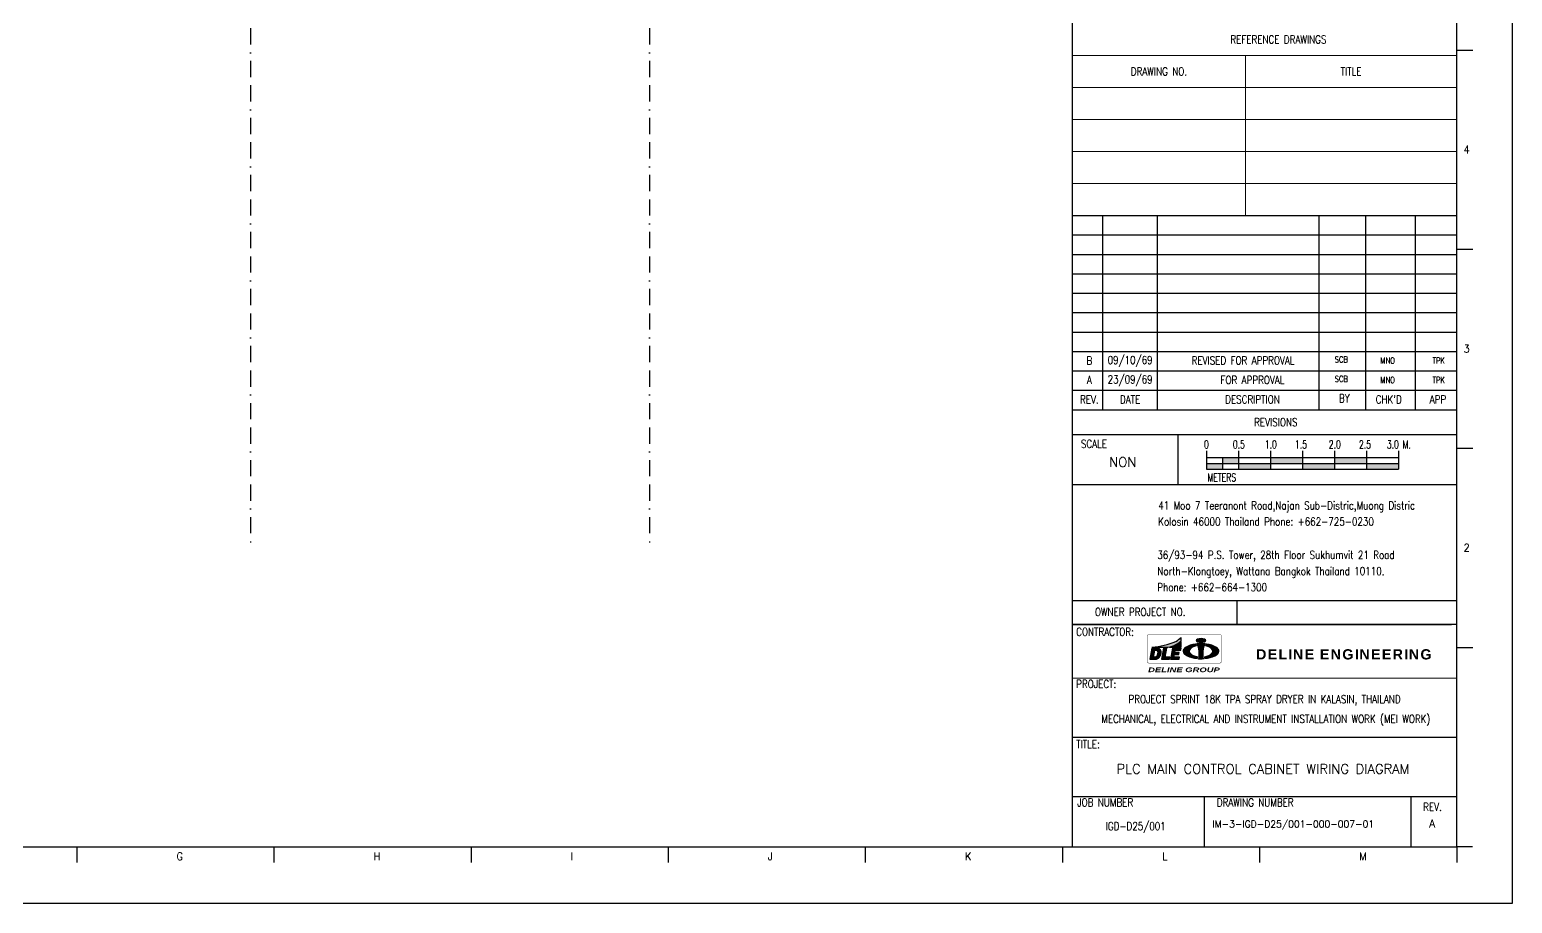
# Model space of a CAD drawing. Header units: millimetres. Extents: x 0 to 4205, y 0 to 2974.
# Drawn here: x 1890 to 4205, y 0 to 1364 of the extents above; entities that cross this region are included whole.
import ezdxf
from ezdxf.enums import TextEntityAlignment as Align

# ---------------------------------------------------------------- set-up
doc = ezdxf.new("R2010")
doc.units = ezdxf.units.MM
doc.linetypes.add('BORDERX2', pattern=[88.89999999999999, 25.4, -12.7, 25.4, -12.7, 0, -12.7])
doc.linetypes.add('PHANTOM', pattern=[63.50000000000001, 31.75, -6.35, 6.35, -6.35, 6.35, -6.35])
for name, color, linetype in [('ECT', 7, 'PHANTOM'), ('Scale-Graphic', 8, 'Continuous'), ('x01001-FrameArea', 2, 'BORDERX2')]:
    doc.layers.add(name, color=color, linetype=linetype)
doc.styles.add('BIG', font='FRADM.TTF', dxfattribs={"width": 0.85})
doc.styles.add('ROMANS', font='romans.shx', dxfattribs={"width": 0.85, "height": 25})
doc.styles.add('simplex', font='simplex.shx')
doc.styles.add('SLDTEXTSTYLE0', font='TXT', dxfattribs={"width": 0.7})

# ---------------------------------------------------------------- blocks, each defined once
blk = doc.blocks.new('dle')
h = blk.add_hatch(color=5)
h.paths.add_polyline_path([(-12.3752817935092, 1.204066269494888), (-12.46457335666491, 1.249432144358252), (-12.5574653861986, 1.291197552974609), (-12.65467797516612, 1.328642402062087), (-12.70436440958292, 1.345204546865261), (-12.79581625258652, 1.37328818368951), (-12.89158865504578, 1.399931634007771), (-12.99024143060888, 1.424414804564549), (-13.09393485884357, 1.44673769537485), (-13.2005086601348, 1.466900306423668), (-13.3114030208817, 1.485622730969226), (-13.42661794119704, 1.50218487575512), (-13.54543332775211, 1.516586740801813), (-13.66784918056146, 1.529548419341609), (-13.79386549965056, 1.540349818125833), (-13.92420237820625, 1.548990937139024), (-14.05813972306714, 1.555471776408467), (-14.1963976274601, 1.560512429176924), (-14.33825599802367, 1.563392802177987), (-14.48371483492883, 1.564112895421204), (-16.25082367500727, 1.564112895421204), (-17.26327478715029, -4.183671440939179), (-15.29958048932167, -4.183671440939179), (-15.15556183892113, -4.182231254449562), (-15.01586374805993, -4.17935088144668), (-14.87976612347848, -4.175030321933718), (-14.74798905838907, -4.167829389403323), (-14.61981245951029, -4.159188270384675), (-14.4959564201672, -4.148386871615457), (-14.37642094037801, -4.136145286325245), (-14.26120602006267, -4.12102332803579), (-14.14959156601617, -4.104461183249441), (-14.04229767154902, -4.086458851949828), (-13.93860424329614, -4.065576147640968), (-13.88891780886115, -4.05477474887175), (-13.77226270211395, -4.024530832298296), (-13.6570477817877, -3.989966356197328), (-13.54327304795879, -3.95036122735155), (-13.43093850070727, -3.90499535247227), (-13.32076423315812, -3.854588824834991), (-13.21203015215724, -3.799141644464271), (-13.1040161643723, -3.73865381129508), (-12.99816245633701, -3.673125325368346), (-12.89446902806594, -3.602556186698621), (-12.84334240721728, -3.565111337602048), (-12.76125177643553, -3.501743131432249), (-12.68132142549439, -3.434054365761767), (-12.60283126105787, -3.362765133825633), (-12.52578128309688, -3.28787543563385), (-12.45089158491828, -3.208665177920466), (-12.37744207323703, -3.125854453960528), (-12.30615284128362, -3.03944326374949), (-12.23630379586393, -2.948711513992293), (-12.16861503017935, -2.855099391263593), (-12.10236645100304, -2.757166709006924), (-12.03827815163459, -2.654913467243205), (-12.00227348898989, -2.595145727349973), (-11.95474733443189, -2.511614910121807), (-11.90938145951077, -2.42664390639311), (-11.86617586440116, -2.340232716187074), (-11.82513054901938, -2.25238133944822), (-11.78696560670141, -2.163089776210199), (-11.75024085083351, -2.071637933232068), (-11.715676374748, -1.9787459037384), (-11.68327217844853, -1.883693594507349), (-11.65302826188417, -1.787921191999885), (-11.62494462504401, -1.689988509750492), (-11.59902126794623, -1.590615640980559), (-11.57453809738217, -1.48908249247097), (-11.55293529984556, -1.386829250714527), (-11.53349278204769, -1.282415729196146), (-11.51621054397765, -1.17944239418739), (-11.50036849244134, -1.06782794013634), (-11.48668672065105, -0.9583737658440441), (-11.47588532187729, -0.8517999645728196), (-11.46796429608366, -0.7473864430526191), (-11.46364373657343, -0.6451332012998137), (-11.46148345683469, -0.5457603325371565), (-11.46220355013065, -0.4492678367996632), (-11.46580401636675, -0.3549356207872734), (-11.47228485561573, -0.2634837778023211), (-11.48236616118083, -0.1741922145802164), (-11.49460774644103, -0.0877810243528074), (-11.50972970471776, -0.0035301138736941), (-11.52773203602919, 0.0785605168334769), (-11.54861474033532, 0.1570506812781787), (-11.57237781763615, 0.234100659233718), (-11.59902126794623, 0.3082702641804644), (-11.62854509132012, 0.3795594961111419), (-11.66094928762323, 0.4486884482857931), (-11.69263339072495, 0.5091762814472531), (-11.74376001157361, 0.5984678446839098), (-11.7984870987093, 0.6827187551402858), (-11.85753474535522, 0.7626491061041634), (-11.92018285827362, 0.8389789908001148), (-11.98643143747177, 0.910268222745799), (-12.05628048290237, 0.9772368951616954), (-12.13045008782501, 1.040605101326491), (-12.20822015902013, 1.098932654720556), (-12.29031078975459, 1.15365974186534)], flags=0)
h.paths.add_polyline_path([(-15.44863979243019, -3.197863779143972), (-14.78327362771961, 0.5790253268796732), (-14.50459753921314, 0.5790253268796732), (-14.33249525202336, 0.5747047673576162), (-14.19999809369256, 0.5653435550943868), (-14.07686214762361, 0.5509416900476936), (-13.96380750704702, 0.5300589857538398), (-13.86011407878323, 0.5041356286806149), (-13.76578186280676, 0.4731716188639439), (-13.66517078491597, 0.4284555842450573), (-13.58647864307932, 0.3795594961111419), (-13.51734969091194, 0.3241123157167749), (-13.4547015780372, 0.2593039230478098), (-13.39781421111911, 0.1844142248578464), (-13.34668759022679, 0.0994432211327876), (-13.30132171536025, 0.0051110051458636), (-13.26047407268561, -0.1025782346937376), (-13.23795350920773, -0.1763524943221455), (-13.22139136437181, -0.2490819127719988), (-13.20770959262882, -0.3261318907202622), (-13.19834838036695, -0.4082225214347091), (-13.19258763434118, -0.4946337116643917), (-13.19042735455878, -0.5853654613742947), (-13.19186754110706, -0.6811378638831229), (-13.19618810062093, -0.7812308258885423), (-13.20482921964503, -0.8856443474141997), (-13.21707080485794, -0.9950985216942172), (-13.2329128563797, -1.108873255494018), (-13.25235537424305, -1.227688642044086), (-13.27395817176148, -1.343623655600368), (-13.29772124909141, -1.459558669149374), (-13.32292451294052, -1.571173123200424), (-13.34956796325423, -1.678467017720322), (-13.37765160007621, -1.781440352735899), (-13.40645533016504, -1.879373034978016), (-13.43741933996716, -1.972985157728999), (-13.46982353632484, -2.062276720959289), (-13.50366791912165, -2.146527631423396), (-13.53823239525809, -2.227178075623215), (-13.57495715106415, -2.302787867083225), (-13.61312209343669, -2.37335700575295), (-13.65200712902515, -2.440325678192949), (-13.69665291063939, -2.509454630365326), (-13.76794214260008, -2.609547592363469), (-13.84211174752636, -2.701719528610738), (-13.91916172548736, -2.784530252584773), (-13.9983719831871, -2.858699857516513), (-14.08118270714476, -2.924228343445066), (-14.1661537108339, -2.981115710344056), (-14.25400508758685, -3.030082051453064), (-14.31161254772087, -3.056005408535839), (-14.41170550971219, -3.093450257616041), (-14.51899940423755, -3.125854453960528), (-14.63349423131876, -3.151777811028751), (-14.756630177435, -3.171940422077569), (-14.88624696273837, -3.186342287131083), (-15.02450486708403, -3.19498340615155), (-15.16996370390916, -3.197863779143972)], flags=0)
h = blk.add_hatch(color=5)
edge = h.paths.add_edge_path(flags=0)
edge.add_arc((-9.430068731784559, 14.00970964352837), 11.99946329030294, 271.9821036755247, 314.2254867279619)
edge.add_line((-1.060635854661086, 5.410889226129711), (-1.060635854661086, 7.134923260146934))
edge.add_arc((-11.41370212692709, 17.50743417471494), 14.65520262259908, 301.67288878283824, 314.946245375846, ccw=False)
edge.add_arc((-19.61735345444322, 43.45271759127218), 41.57750898584276, 274.7403286000644, 292.48153559218787, ccw=False)
edge.add_line((-16.18138859843748, 2.017425882698717), (-9.015039269186673, 2.017425882698717))
for points in [[(-6.937137555367372, -3.105691842913529), (-9.34368920315319, -3.105691842913529), (-8.521342709493183, 1.564112895421204), (-10.16243523048252, 1.564112895421204), (-11.17488634258189, -4.183671440939179), (-7.127242173861305, -4.183671440939179)], [(-4.1323743393732, 0.5790253268796732), (-1.233278907369822, 0.5790253268796732), (-1.059736433704529, 1.564112895421204), (-5.599924386708153, 1.564112895421204), (-6.612375498807523, -4.183671440939179), (-2.072187545803899, -4.183671440939179), (-1.891444139590021, -3.156098370533982), (-4.790539571593399, -3.156098370533982), (-4.541387306464458, -1.741115130615981), (-2.28749542809237, -1.741115130615981), (-2.113952954390697, -0.7560275620749053), (-4.367844832726405, -0.7560275620749053)]]:
    blk.add_hatch(color=5).paths.add_polyline_path(points, flags=0)
h = blk.add_hatch(color=5)
edge = h.paths.add_edge_path(flags=0)
edge.add_line((-1.060635854661086, 2.017425882698717), (-1.060635854661086, 5.061490527237765))
edge.add_arc((-7.458767312782584, 10.24414996554151), 8.233835376551207, 272.38145352481615, 320.99159222325613, ccw=False)
edge.add_line((-7.116633022065798, 2.017425882698717), (-1.060635854661086, 2.017425882698717))
at = {"linetype": 'Continuous'}
h = blk.add_hatch(color=1, dxfattribs=at)
edge = h.paths.add_edge_path(flags=0)
edge.add_ellipse((9.282591852897895, 0), major_axis=(6.035348208313751, 8.255281513093938e-15), ratio=0.4937199814262935, start_angle=130.7953927659122, end_angle=238.55184523013918, ccw=False)
edge.add_arc((-4.979845820758783, -1.411525781733872), 12.60059747816523, 19.24286183501346, 24.79526594527965)
edge.add_ellipse((9.875097715848824, 0), major_axis=(9.875097715848513, 1.238292226964094e-13), ratio=0.4179907631880291, start_angle=131.4130565521133, end_angle=237.7181841637657)
edge.add_arc((-4.979845820758783, -1.411525781733872), 12.60059747816213, 348.1878742098765, 353.4330683967182)
h = blk.add_hatch(color=1)
edge = h.paths.add_edge_path()
edge.add_ellipse((9.282591852897895, 5.566803876517042), major_axis=(2.528534041965131, 0), ratio=0.4463592858230124, start_angle=0, end_angle=360)
h = blk.add_hatch(color=1, dxfattribs=at)
edge = h.paths.add_edge_path(flags=0)
edge.add_ellipse((8.690085989957879, 0), major_axis=(-9.875097715833704, 1.651056302618787e-14), ratio=0.4179907631895262, start_angle=235.079590274685, end_angle=261.8167994072711)
edge.add_ellipse((9.875097715848824, 0), major_axis=(9.875097715844337, 0), ratio=0.4179907631890752, start_angle=98.1832005927339, end_angle=125.3153176756925)
edge.add_arc((-4.979845820758783, -1.411525781733872), 13.19310334111446, 348.4157119153354, 24.015336561994616, ccw=False)
edge.add_ellipse((9.90230356135362, 0.0011841249888676), major_axis=(-11.21169220674284, 0.02244906240030023), ratio=0.3682598703982211, start_angle=64.38183233088054, end_angle=81.56363720176121)
edge.add_ellipse((8.690085989957879, 0), major_axis=(-9.875097715833704, 1.651056302618787e-14), ratio=0.4179907631895262, start_angle=98.18320059276093, end_angle=115.4664143408341)
edge.add_arc((23.54502952660914, -1.411525781919863), 13.19310334111491, 155.9846634389345, 191.5286169408379, ccw=False)
edge.add_ellipse((8.690085989957879, 0), major_axis=(-9.87509770433795, 0), ratio=0.4179907636778736, start_angle=234.6846823221587, end_angle=235.079590274685)
h = blk.add_hatch(color=1, dxfattribs=at)
edge = h.paths.add_edge_path(flags=0)
edge.add_ellipse((9.282591852897895, 0), major_axis=(-6.035348208325973, 2.47658445392818e-14), ratio=0.4937199814249996, start_angle=121.44815476983311, end_angle=229.2046072341033, ccw=False)
edge.add_arc((23.54502952660914, -1.411525781919863), 12.60059747818162, 186.5669316024468, 191.8121257886401)
edge.add_ellipse((8.690085989957879, 0), major_axis=(-9.875097715420008, 1.651056302618788e-14), ratio=0.4179907631926678, start_angle=122.2818158366436, end_angle=228.5869434472501)
edge.add_arc((23.54502952660914, -1.411525781919863), 12.60059747826385, 155.2047340547041, 160.7571381642528)
at = {"color": 5}
for p, q in [((-16.25082367500727, 1.564112895421204), (-17.26327478715029, -4.183671440939179)), ((-14.48371483492883, 1.564112895421204), (-16.25082367500727, 1.564112895421204)), ((-16.18138859843748, 2.017425882698717), (-9.015039269233966, 2.017425882698717)), ((-15.44863979243019, -3.197863779143972), (-14.78327362771961, 0.5790253268796732)), ((-14.78327362771961, 0.5790253268796732), (-14.50459753921314, 0.5790253268796732)), ((-14.50459753921314, 0.5790253268796732), (-14.33249525202336, 0.574704767358071)), ((-14.33825599802367, 1.563392802177987), (-14.48371483492883, 1.564112895421204)), ((-14.1963976274601, 1.560512429176924), (-14.33825599802367, 1.563392802177987)), ((-14.33249525202336, 0.574704767358071), (-14.19999809369256, 0.5653435550943868)), ((-14.19999809369256, 0.5653435550943868), (-14.07686214762361, 0.5509416900476936)), ((-14.05813972306714, 1.555471776408467), (-14.1963976274601, 1.560512429176924)), ((-14.07686214762361, 0.5509416900476936), (-13.96380750704702, 0.5300589857538398)), ((-13.92420237820625, 1.548990937139024), (-14.05813972306714, 1.555471776408467)), ((-13.96380750704702, 0.5300589857538398), (-13.86011407878323, 0.5041356286810696)), ((-13.79386549965056, 1.540349818125833), (-13.92420237820625, 1.548990937139024)), ((-13.86011407878323, 0.5041356286810696), (-13.76578186280676, 0.4731716188643986)), ((-13.66784918056146, 1.529548419342063), (-13.79386549965056, 1.540349818125833)), ((-13.76578186280676, 0.4731716188643986), (-13.66517078491597, 0.4284555842450573)), ((-13.54543332775211, 1.516586740801813), (-13.66784918056146, 1.529548419342063)), ((-13.66517078491597, 0.4284555842450573), (-13.58647864307932, 0.3795594961111419)), ((-13.58647864307932, 0.3795594961111419), (-13.51734969091194, 0.3241123157167749)), ((-13.42661794119704, 1.50218487575512), (-13.54543332775211, 1.516586740801813)), ((-13.51734969091194, 0.3241123157167749), (-13.4547015780372, 0.2593039230478098)), ((-13.4547015780372, 0.2593039230478098), (-13.39781421111911, 0.1844142248578464)), ((-13.3114030208817, 1.485622730969226), (-13.42661794119704, 1.50218487575512)), ((-13.39781421111911, 0.1844142248578464), (-13.34668759022679, 0.0994432211327876)), ((-13.34668759022679, 0.0994432211327876), (-13.30132171536025, 0.0051110051463183)), ((-13.2005086601348, 1.466900306424122), (-13.3114030208817, 1.485622730969226)), ((-13.30132171536025, 0.0051110051463183), (-13.26047407268561, -0.1025782346937376)), ((-13.09393485884357, 1.446737695375305), (-13.2005086601348, 1.466900306424122)), ((-12.99024143060888, 1.424414804564549), (-13.09393485884357, 1.446737695375305)), ((-12.89158865504578, 1.399931634007771), (-12.99024143060888, 1.424414804564549)), ((-12.79581625258652, 1.373288183689965), (-12.89158865504578, 1.399931634007771)), ((-12.70436440958292, 1.345204546865261), (-12.79581625258652, 1.373288183689965)), ((-12.65467797516612, 1.328642402062542), (-12.70436440958292, 1.345204546865261)), ((-12.5574653861986, 1.291197552974609), (-12.65467797516612, 1.328642402062542)), ((-12.46457335666491, 1.249432144358252), (-12.5574653861986, 1.291197552974609)), ((-12.3752817935092, 1.204066269494888), (-12.46457335666491, 1.249432144358252)), ((-12.29031078975459, 1.15365974186534), (-12.3752817935092, 1.204066269494888)), ((-12.20822015902013, 1.098932654721011), (-12.29031078975459, 1.15365974186534)), ((-12.13045008782501, 1.040605101326491), (-12.20822015902013, 1.098932654721011)), ((-12.05628048290237, 0.9772368951616954), (-12.13045008782501, 1.040605101326491)), ((-11.98643143747177, 0.910268222745799), (-12.05628048290237, 0.9772368951616954)), ((-11.92018285827362, 0.8389789908005696), (-11.98643143747177, 0.910268222745799)), ((-11.85753474535522, 0.7626491061041634), (-11.92018285827362, 0.8389789908005696)), ((-11.7984870987093, 0.6827187551402858), (-11.85753474535522, 0.7626491061041634)), ((-11.74376001157361, 0.5984678446839098), (-11.7984870987093, 0.6827187551402858)), ((-11.69263339072495, 0.5091762814477079), (-11.74376001157361, 0.5984678446839098)), ((-11.66094928762323, 0.4486884482857931), (-11.69263339072495, 0.5091762814477079)), ((-11.62854509132012, 0.3795594961111419), (-11.66094928762323, 0.4486884482857931)), ((-11.59902126794623, 0.3082702641804644), (-11.62854509132012, 0.3795594961111419)), ((-11.57237781763615, 0.234100659233718), (-11.59902126794623, 0.3082702641804644)), ((-11.54861474033532, 0.1570506812786334), (-11.57237781763615, 0.234100659233718)), ((-11.52773203602919, 0.0785605168334769), (-11.54861474033532, 0.1570506812786334)), ((-11.50972970471776, -0.0035301138736941), (-11.52773203602919, 0.0785605168334769)), ((-10.16243523048252, 1.564112895421204), (-11.17488634258189, -4.183671440939179)), ((-8.521342709493183, 1.564112895421204), (-10.16243523048252, 1.564112895421204)), ((-9.34368920315319, -3.105691842913529), (-8.521342709493183, 1.564112895421204)), ((-7.116633022065798, 2.017425882698717), (-1.060635854661086, 2.017425882698717)), ((-5.599924386708153, 1.564112895421204), (-6.612375498807523, -4.183671440939179)), ((-1.059736433704529, 1.564112895421204), (-5.599924386708153, 1.564112895421204)), ((-4.367844832726405, -0.7560275620744505), (-4.1323743393732, 0.5790253268796732)), ((-4.1323743393732, 0.5790253268796732), (-1.233278907369822, 0.5790253268796732)), ((-1.233278907369822, 0.5790253268796732), (-1.059736433704529, 1.564112895421204)), ((-1.060635854661086, 5.410889226129711), (-1.060635854661086, 7.134923260147389)), ((-1.060635854661086, 2.017425882698717), (-1.060635854661086, 5.061490527230944)), ((-17.26327478715029, -4.183671440939179), (-15.29958048932167, -4.183671440939179)), ((-15.16996370390916, -3.197863779143972), (-15.44863979243019, -3.197863779143972)), ((-15.29958048932167, -4.183671440939179), (-15.15556183892113, -4.182231254449562)), ((-15.02450486708403, -3.19498340615155), (-15.16996370390916, -3.197863779143972)), ((-15.15556183892113, -4.182231254449562), (-15.01586374805993, -4.17935088144668)), ((-14.88624696273837, -3.186342287131083), (-15.02450486708403, -3.19498340615155)), ((-15.01586374805993, -4.17935088144668), (-14.87976612347848, -4.175030321933718)), ((-14.756630177435, -3.171940422077569), (-14.88624696273837, -3.186342287131083)), ((-14.87976612347848, -4.175030321933718), (-14.74798905838907, -4.167829389403323)), ((-14.63349423131876, -3.151777811019201), (-14.756630177435, -3.171940422077569)), ((-14.74798905838907, -4.167829389403323), (-14.61981245951029, -4.159188270384675)), ((-14.51899940423755, -3.125854453960528), (-14.63349423131876, -3.151777811019201)), ((-14.61981245951029, -4.159188270384675), (-14.4959564201672, -4.148386871615457)), ((-14.41170550971219, -3.093450257616041), (-14.51899940423755, -3.125854453960528)), ((-14.4959564201672, -4.148386871615457), (-14.37642094037801, -4.136145286325245)), ((-14.31161254772087, -3.056005408535839), (-14.41170550971219, -3.093450257616041)), ((-14.37642094037801, -4.136145286325245), (-14.26120602006267, -4.12102332803579)), ((-14.25400508758685, -3.030082051453064), (-14.31161254772087, -3.056005408535839)), ((-14.26120602006267, -4.12102332803579), (-14.14959156601617, -4.104461183249441)), ((-14.1661537108339, -2.981115710344056), (-14.25400508758685, -3.030082051453064)), ((-14.08118270714476, -2.924228343445066), (-14.1661537108339, -2.981115710344056)), ((-14.14959156601617, -4.104461183249441), (-14.04229767154902, -4.086458851949828)), ((-13.9983719831871, -2.858699857516513), (-14.08118270714476, -2.924228343445066)), ((-14.04229767154902, -4.086458851949828), (-13.93860424329614, -4.065576147640968)), ((-13.91916172548736, -2.784530252584318), (-13.9983719831871, -2.858699857516513)), ((-13.93860424329614, -4.065576147640968), (-13.88891780886115, -4.05477474887175)), ((-13.84211174752636, -2.701719528610283), (-13.91916172548736, -2.784530252584318)), ((-13.88891780886115, -4.05477474887175), (-13.77226270211395, -4.024530832298296)), ((-13.76794214260008, -2.609547592363469), (-13.84211174752636, -2.701719528610283)), ((-13.77226270211395, -4.024530832298296), (-13.6570477817877, -3.989966356197328)), ((-13.69665291063939, -2.509454630365326), (-13.76794214260008, -2.609547592363469)), ((-13.65200712902515, -2.440325678192949), (-13.69665291063939, -2.509454630365326)), ((-13.6570477817877, -3.989966356197328), (-13.54327304795879, -3.950361227351095)), ((-13.61312209343669, -2.37335700575295), (-13.65200712902515, -2.440325678192949)), ((-13.57495715106415, -2.30278786708277), (-13.61312209343669, -2.37335700575295)), ((-13.53823239525809, -2.227178075623215), (-13.57495715106415, -2.30278786708277)), ((-13.54327304795879, -3.950361227351095), (-13.43093850070727, -3.904995352471815)), ((-13.50366791912165, -2.146527631423396), (-13.53823239525809, -2.227178075623215)), ((-13.46982353632484, -2.062276720959289), (-13.50366791912165, -2.146527631423396)), ((-13.43741933996716, -1.972985157728999), (-13.46982353632484, -2.062276720959289)), ((-13.40645533016504, -1.879373034978016), (-13.43741933996716, -1.972985157728999)), ((-13.43093850070727, -3.904995352471815), (-13.32076423315812, -3.854588824834536)), ((-13.37765160007621, -1.781440352735899), (-13.40645533016504, -1.879373034978016)), ((-13.34956796325423, -1.678467017720322), (-13.37765160007621, -1.781440352735899)), ((-13.32292451294052, -1.571173123199969), (-13.34956796325423, -1.678467017720322)), ((-13.29772124909141, -1.459558669149374), (-13.32292451294052, -1.571173123199969)), ((-13.32076423315812, -3.854588824834536), (-13.21203015215724, -3.799141644463816)), ((-13.27395817176148, -1.343623655600368), (-13.29772124909141, -1.459558669149374)), ((-13.25235537424305, -1.227688642044086), (-13.27395817176148, -1.343623655600368)), ((-13.26047407268561, -0.1025782346937376), (-13.23795350920773, -0.1763524943221455)), ((-13.2329128563797, -1.108873255494018), (-13.25235537424305, -1.227688642044086)), ((-13.23795350920773, -0.1763524943221455), (-13.22139136437181, -0.2490819127719988)), ((-13.21707080485794, -0.9950985216942172), (-13.2329128563797, -1.108873255494018)), ((-13.22139136437181, -0.2490819127719988), (-13.20770959262882, -0.3261318907198074)), ((-13.20482921964503, -0.8856443474141997), (-13.21707080485794, -0.9950985216942172)), ((-13.21203015215724, -3.799141644463816), (-13.1040161643723, -3.738653811294625)), ((-13.20770959262882, -0.3261318907198074), (-13.19834838036695, -0.4082225214347091)), ((-13.19618810062093, -0.7812308258885423), (-13.20482921964503, -0.8856443474141997)), ((-13.19834838036695, -0.4082225214347091), (-13.19258763434118, -0.4946337116643917)), ((-13.19186754110706, -0.6811378638831229), (-13.19618810062093, -0.7812308258885423)), ((-13.19258763434118, -0.4946337116643917), (-13.19042735455878, -0.5853654613738399)), ((-13.19042735455878, -0.5853654613738399), (-13.19186754110706, -0.6811378638831229)), ((-13.1040161643723, -3.738653811294625), (-12.99816245633701, -3.673125325368346)), ((-12.99816245633701, -3.673125325368346), (-12.89446902806594, -3.602556186698621)), ((-12.89446902806594, -3.602556186698621), (-12.84334240721728, -3.565111337602048)), ((-12.84334240721728, -3.565111337602048), (-12.76125177643553, -3.501743131431795)), ((-12.76125177643553, -3.501743131431795), (-12.68132142549439, -3.434054365761767)), ((-12.68132142549439, -3.434054365761767), (-12.60283126105787, -3.362765133825178)), ((-12.60283126105787, -3.362765133825178), (-12.52578128309688, -3.28787543563385)), ((-12.52578128309688, -3.28787543563385), (-12.45089158491828, -3.208665177920011)), ((-12.45089158491828, -3.208665177920011), (-12.37744207323703, -3.125854453960528)), ((-12.37744207323703, -3.125854453960528), (-12.30615284128362, -3.039443263749035)), ((-12.30615284128362, -3.039443263749035), (-12.23630379586393, -2.948711513992293)), ((-12.23630379586393, -2.948711513992293), (-12.16861503017935, -2.855099391263593)), ((-12.16861503017935, -2.855099391263593), (-12.10236645100304, -2.757166709006924)), ((-12.10236645100304, -2.757166709006924), (-12.03827815163459, -2.65491346724275)), ((-12.03827815163459, -2.65491346724275), (-12.00227348898989, -2.595145727349973)), ((-12.00227348898989, -2.595145727349973), (-11.95474733443189, -2.511614910121807)), ((-11.95474733443189, -2.511614910121807), (-11.90938145951077, -2.42664390639311)), ((-11.90938145951077, -2.42664390639311), (-11.86617586440116, -2.340232716187074)), ((-11.86617586440116, -2.340232716187074), (-11.82513054901938, -2.25238133944822)), ((-11.82513054901938, -2.25238133944822), (-11.78696560670141, -2.163089776209745)), ((-11.78696560670141, -2.163089776209745), (-11.75024085083351, -2.071637933231614)), ((-11.75024085083351, -2.071637933231614), (-11.715676374748, -1.9787459037384)), ((-11.715676374748, -1.9787459037384), (-11.68327217844853, -1.883693594506894)), ((-11.68327217844853, -1.883693594506894), (-11.65302826188417, -1.787921191999885)), ((-11.65302826188417, -1.787921191999885), (-11.62494462504401, -1.689988509750492)), ((-11.62494462504401, -1.689988509750492), (-11.59902126794623, -1.590615640980559)), ((-11.59902126794623, -1.590615640980559), (-11.57453809738217, -1.48908249247097)), ((-11.57453809738217, -1.48908249247097), (-11.55293529984556, -1.386829250714527)), ((-11.55293529984556, -1.386829250714527), (-11.53349278204769, -1.282415729196146)), ((-11.53349278204769, -1.282415729196146), (-11.51621054397765, -1.17944239418739)), ((-11.51621054397765, -1.17944239418739), (-11.50036849244134, -1.067827940135885)), ((-11.49460774644103, -0.0877810243528074), (-11.50972970471776, -0.0035301138736941)), ((-11.50036849244134, -1.067827940135885), (-11.48668672065105, -0.9583737658440441)), ((-11.48236616118083, -0.1741922145802164), (-11.49460774644103, -0.0877810243528074)), ((-11.48668672065105, -0.9583737658440441), (-11.47588532187729, -0.8517999645728196)), ((-11.47228485561573, -0.2634837778018664), (-11.48236616118083, -0.1741922145802164)), ((-11.47588532187729, -0.8517999645728196), (-11.46796429608366, -0.7473864430521644)), ((-11.46580401636675, -0.3549356207872734), (-11.47228485561573, -0.2634837778018664)), ((-11.46796429608366, -0.7473864430521644), (-11.46364373657343, -0.6451332012998137)), ((-11.46220355013065, -0.4492678367996632), (-11.46580401636675, -0.3549356207872734)), ((-11.46364373657343, -0.6451332012998137), (-11.46148345683469, -0.5457603325371565)), ((-11.46148345683469, -0.5457603325371565), (-11.46220355013065, -0.4492678367996632)), ((-11.17488634258189, -4.183671440939179), (-7.127242173861305, -4.183671440939179)), ((-6.937137555367372, -3.105691842913529), (-9.34368920315319, -3.105691842913529)), ((-7.127242173861305, -4.183671440939179), (-6.937137555367372, -3.105691842913529)), ((-6.612375498807523, -4.183671440939179), (-2.072187545803899, -4.183671440939179)), ((-4.790539571593399, -3.156098370533982), (-4.541387306464458, -1.741115130615981)), ((-1.891444139590021, -3.156098370533982), (-4.790539571593399, -3.156098370533982)), ((-4.541387306464458, -1.741115130615981), (-2.28749542809237, -1.741115130615981)), ((-2.113952954390697, -0.7560275620744505), (-4.367844832726405, -0.7560275620744505)), ((-2.28749542809237, -1.741115130615981), (-2.113952954390697, -0.7560275620744505)), ((-2.072187545803899, -4.183671440939179), (-1.891444139590021, -3.156098370533982))]:
    blk.add_line(p, q, dxfattribs=at)
at = {"color": 1, "linetype": 'Continuous', "lineweight": 0}
blk.add_line((7.943958416472015, -4.063555156925759), (7.944518666277872, -4.060823495306067), dxfattribs=at)
at = {"color": 5, "const_width": 0.214494773519164}
for points in [[(19.7894850086559, 1.280541637197985), (19.7894850086559, 7.995783135466354, 0.414213562373095), (19.07319258219286, 8.712075561936217), (-17.81586738158876, 8.712075561936217, 0.414213562373095), (-18.53215980806999, 7.995783135466354), (-18.53215980806999, 1.280541637197985)], [(19.7894850086559, 1.280541637197985), (19.7894850086559, -5.434699861055833, -0.414213562373095), (19.07319258219286, -6.150992287533427), (-17.81586738158876, -6.150992287533427, -0.414213562373095), (-18.53215980806999, -5.434699861055833), (-18.53215980806999, 1.280541637197985)]]:
    blk.add_lwpolyline(points, format="xyb", dxfattribs=at)
at = {"color": 5}
for centre, radius, start, end in [((-19.61735345444322, 43.45271759127263), 41.57750898584276, 274.7403284893031, 292.4815355285172), ((-9.430068731784559, 14.00970964352837), 11.99946329030294, 271.9821037301795, 314.2254866945957), ((-7.458767312782584, 10.24414996554196), 8.233835376551207, 272.3814535973547, 320.9915922563339), ((-11.41370212692709, 17.50743417471494), 14.65520262259908, 301.6728887933529, 314.946245308645)]:
    blk.add_arc(centre, radius, start, end, dxfattribs=at)
at = {"color": 1, "linetype": 'Continuous', "lineweight": 0}
for centre, radius, start, end in [((-4.979845820758783, -1.411525781733872), 12.60059747816523, 19.24286183499623, 24.79526594526827), ((-4.979845820758783, -1.411525781733872), 12.60059747816523, 19.24286183499623, 24.79526594526827), ((-4.979845820758783, -1.411525781733872), 13.19310334111446, 348.4157119153145, 24.015336562034), ((23.54502952660914, -1.411525781919408), 13.1931033411149, 155.9846634389241, 191.5286169408168), ((23.54502952660914, -1.411525781919408), 12.60059747826383, 155.2047340547049, 160.757138164252), ((23.54502952660914, -1.411525781919408), 12.60059747826383, 155.2047340547049, 160.757138164252), ((-4.979845820758783, -1.411525781733872), 12.60059747816214, 348.1878742098752, 353.4330683967338), ((-4.979845820758783, -1.411525781733872), 12.60059747816214, 348.1878742098752, 353.4330683967338), ((23.54502952660914, -1.411525781919408), 13.1931033411149, 191.5286169408168, 191.596398240915), ((23.54502952660914, -1.411525781919408), 12.60059747818162, 186.5669316024093, 191.8121257886369), ((23.54502952660914, -1.411525781919408), 12.60059747818162, 186.5669316024093, 191.8121257886369)]:
    blk.add_arc(centre, radius, start, end, dxfattribs=at)
for centre, major_axis, ratio, start_param, end_param in [((9.875097715848824, 0), (9.875097715848511, 1.244341697256887e-13), 0.4179907631880291, 1.924012713315141, 4.454224435467936), ((9.875097715848824, 0), (9.875097715847392, 5.951199421663362e-14), 0.417990763188082, 1.924012713315187, 4.454224435467909), ((9.875097715848824, 0), (9.875097715848469, 1.027934445560035e-13), 0.4179907631880314, 1.924012713315144, 4.454224435467936), ((9.282591852897895, 0), (6.035348208313754, 8.115271938631876e-15), 0.4937199814262937, 1.973596944094151, 4.419155323391569), ((9.282591852897895, 0), (6.035348208313754, 8.115271938631876e-15), 0.4937199814262937, 1.973596944094151, 4.419155323391569), ((9.282591852897895, 0), (6.035348208313975, 2.434581581589558e-14), 0.4937199814262728, 1.973596944094134, 4.419155323391579), ((9.875097715848824, 0), (9.87509771584433, 0), 0.4179907631890755, 1.630832385240138, 1.858691313688359), ((9.875097715848824, 0), (9.875097715844406, 1.623054387726373e-14), 0.4179907631890722, 1.630832385240137, 1.858691313688356), ((8.690085989957879, 0), (-9.875097715833704, 1.623054387726373e-14), 0.4179907631895262, 4.42845742894227, 4.65235292193942), ((8.690085989957879, 0), (-9.875097704337946, 0), 0.4179907636778736, 4.424493993151216, 4.652352921869446), ((8.690085989957879, 0), (-9.875097714944001, 1.623054387726372e-14), 0.4179907631895774, 4.424493993469258, 4.652352922685099), ((9.282591852897895, 0), (-6.035348208325976, 2.434581581589557e-14), 0.4937199814249992, 1.864029983787008, 4.309588363086597), ((9.282591852897895, 0), (-6.035348208325781, 8.115271938631868e-15), 0.4937199814250162, 1.864029983787016, 4.309588363086583), ((8.690085989957879, 0), (-9.875097715420008, 1.623054387726372e-14), 0.4179907631926678, 1.828960871718292, 4.359172593853573), ((8.690085989957879, 0), (-9.875097715419724, 0), 0.4179907631926813, 1.828960871718299, 4.359172593853563), ((9.90230356135362, 0.0011841249888676), (-11.21169220674292, 0.02244906240030085), 0.3682598703982213, 1.395986818447979, 1.516231821179272), ((9.90230356135362, 0.0011841249888676), (-11.21169220674303, 0.02244906240030085), 0.3682598703982214, 1.396013984839155, 1.516231821179272), ((8.690085989957879, 0), (-9.875097715833704, 1.623054387726373e-14), 0.4179907631895262, 1.630832385240399, 1.767298159882318), ((8.690085989957879, 0), (-9.875097715833682, 0), 0.417990763189528, 1.630832385240399, 1.767298159882318)]:
    blk.add_ellipse(centre, major_axis=major_axis, ratio=ratio, start_param=start_param, end_param=end_param, dxfattribs=at)
blk.add_ellipse((9.282591852897895, 5.566803876517042), major_axis=(2.52853404196513, 0), ratio=0.4463592858230123, dxfattribs=at)
blk.add_ellipse((9.282591852897895, 5.566803876517042), major_axis=(2.52853404196513, 0), ratio=0.4463592858230123, dxfattribs=at)
at = {"color": 7, "linetype": 'Continuous', "insert": (-18.22059788516344, -8.45446652119017), "char_height": 2.44014579532351, "attachment_point": 1, "style": 'SLDTEXTSTYLE0'}
blk.add_mtext('{\\W1.5;\\fCordia New|b1|i1|c0|p34;DELINE GROUP\\P}', dxfattribs=at)
blk = doc.blocks.new('xFrame-001')
at = {"layer": 'Scale-Graphic', "ltscale": 0.1}
h = blk.add_hatch(color=1, dxfattribs=at)
h.paths.add_polyline_path([(3727.349307857103, 686.7378248807725), (3727.349307857103, 677.6253248807259), (3752.349307857103, 677.6253248807259), (3752.349307857103, 686.7378248807725)])
h.paths.add_polyline_path([(3752.349307857103, 695.8503248808188), (3752.349307857103, 686.7378248807725), (3777.349307857103, 686.7378248807725), (3777.349307857103, 695.8503248808188)])
h.paths.add_polyline_path([(3777.349307857103, 686.7378248807725), (3777.349307857103, 677.6253248807259), (3827.349307857103, 677.6253248807259), (3827.349307857103, 686.7378248807725)])
h.paths.add_polyline_path([(3877.349307857103, 686.7378248807725), (3877.349307857103, 695.8503248808188), (3827.349307857103, 695.8503248808188), (3827.349307857103, 686.7378248807725)])
h.paths.add_polyline_path([(3877.349307857103, 686.7378248807725), (3877.349307857103, 677.6253248807259), (3927.349307857103, 677.6253248807259), (3927.349307857103, 686.7378248807725)])
h.paths.add_polyline_path([(3927.349307857103, 695.8503248808188), (3927.349307857103, 686.7378248807725), (3977.349307857103, 686.7378248807725), (3977.349307857103, 695.8503248808188)])
h.paths.add_polyline_path([(4027.349307857103, 677.6253248807259), (4027.349307857103, 686.7378248807725), (3977.349307857103, 686.7378248807725), (3977.349307857103, 677.6253248807259)])
at = {"color": 7}
for p, q in [((4205.00866839695, 0), (4205.00866839695, 2974.274423988103)), ((3518.12251055695, 88.39326529718346), (3518.12251055695, 2884.134966066848)), ((3518.12251055695, 88.39326529718346), (3518.12251055695, 2884.134966066848)), ((4118.12251055695, 88.39326529718346), (4118.12251055695, 2884.134966066848)), ((3724.202788120056, 88.39326529718346), (3724.202788120156, 166.6068339208491)), ((4046.442690854501, 166.6068339076114), (4046.442690854501, 88.39326527623598)), ((116.1470732019552, 88.39326529718346), (4118.12251055695, 88.39326529718346)), ((0, 0), (4205.00866839695, 0))]:
    blk.add_line(p, q, dxfattribs=at)
at = {"color": 7, "linetype": 'Continuous', "lineweight": 0}
for p, q in [((3518.12251055695, 1323.46902946414), (4118.111771460808, 1323.46902946414)), ((3788.122510541207, 1323.46902946414), (3788.122510541207, 1073.552235964141)), ((3518.12251055695, 1273.48567076414), (4118.111771460808, 1273.48567076414))]:
    blk.add_line(p, q, dxfattribs=at)
at = {"color": 8, "linetype": 'Continuous', "lineweight": 0}
for p, q in [((3518.12251055695, 1223.50231206414), (4118.111771460808, 1223.50231206414)), ((3518.12251055695, 1173.51895336414), (4118.111771460808, 1173.518953364141)), ((3518.12251055695, 1123.535594664142), (4118.111771460808, 1123.535594664142))]:
    blk.add_line(p, q, dxfattribs=at)
at = {"color": 7}
for points in [[(3518.132884972556, 435.1877736889805), (4110.011964250953, 435.1877736653423)], [(3518.112136062255, 259.2170685105748), (4118.111771470103, 259.217068486591)], [(3518.122510557705, 166.6068339284861), (4118.111771470103, 166.6068339044291)]]:
    blk.add_lwpolyline(points, dxfattribs=at)
at = {"color": 7, "const_width": 1.7494175545}
blk.add_lwpolyline([(3518.132885010855, 351.5906062632748), (4118.111771470103, 351.5906062392182)], dxfattribs=at)
at = {"layer": 'ECT', "color": 7, "linetype": 'ByBlock'}
for p, q in [((4143.116369608151, 1330.945115272356), (4118.12251055695, 1330.945115272356)), ((4143.116369608151, 1020.307152778563), (4118.12251055695, 1020.307152778563)), ((4143.116369608151, 709.6691902847697), (4118.12251055695, 709.6691902847697)), ((4143.116369608151, 399.0312277909766), (4118.12251055695, 399.0312277909766)), ((1963.212659673454, 88.39326529718346), (1963.212659673454, 63.62418655139709)), ((2271.056924085406, 88.39326529718346), (2271.056924085406, 63.62418655139709)), ((2578.901188497303, 88.39326529718346), (2578.901188497303, 63.62418655139709)), ((2886.745452909254, 88.39326529718346), (2886.745452909254, 63.62418655139709)), ((3194.589717321151, 88.39326529718346), (3194.589717321151, 63.62418655139709)), ((3502.433981733102, 88.39326529718346), (3502.433981733102, 63.62418655139709)), ((3810.278246145008, 88.39326529718346), (3810.278246145008, 63.62418655139709)), ((4142.891589302754, 88.39326529718346), (4118.12251055695, 88.39326529718346)), ((4118.12251055695, 88.39326529718346), (4118.12251055695, 63.62418655139709))]:
    blk.add_line(p, q, dxfattribs=at)
at = {"layer": 'ECT', "color": 4, "linetype": 'ByBlock'}
blk.add_line((3518.12251055695, 1073.552235964141), (4118.111771470103, 1073.552235964141), dxfattribs=at)
at = {"layer": 'ECT', "linetype": 'ByBlock'}
for p, q in [((3518.12251055695, 1073.552235964141), (4118.111771470103, 1073.552235964141)), ((3565.610699516101, 770.5028307564457), (3565.610699516101, 1073.552235964141)), ((3650.61087473935, 770.5028307564457), (3650.61087473935, 1073.552235964141)), ((3903.20478282205, 769.9423541438964), (3903.204782822004, 1072.991759351591)), ((3976.035653559102, 770.5028307564457), (3976.035653559102, 1073.552235964141)), ((4053.880644365954, 770.5028307564457), (4053.880644365954, 1073.552235964141)), ((3518.12251055695, 1043.247295443371), (4118.111771470103, 1043.247295443371)), ((3518.12251055695, 1012.942354922602), (4118.111771470103, 1012.942354922602)), ((3518.12251055695, 982.6374144018318), (4118.111771470103, 982.6374144018318)), ((3518.12251055695, 952.3324738810625), (4118.111771470103, 952.3324738810625)), ((3518.12251055695, 922.0275333602929), (4118.111771470103, 922.0275333602929)), ((3518.12251055695, 861.4176523187539), (4118.111771470103, 861.4176523187539)), ((3518.12251055695, 831.112711797985), (4118.111771470103, 831.112711797985)), ((3518.12251055695, 800.8077712772154), (4118.111771470103, 800.8077712772154)), ((3518.12251055695, 770.5028307564457), (4118.111771470103, 770.5028307564457)), ((4118.1221458857, 731.3960464372419), (3518.132884972556, 731.3960464372419)), ((3683.11087473935, 653.1824777988327), (3683.11087473935, 731.3960464372419)), ((4118.1221458857, 653.1824777988327), (3518.132884972556, 653.1824777988327)), ((4118.1221458857, 472.1832767824694), (3518.132884972556, 472.1832767824694)), ((4118.1221458857, 472.1832767824694), (3518.132884972556, 472.1832767824694)), ((3775.35619538985, 435.1877736889805), (3775.35619538985, 472.1832767824694)), ((4118.1221458857, 435.1877736889805), (3518.132884972556, 435.1877736889805)), ((4118.1221458857, 435.1877736889805), (3518.132884972556, 435.1877736889805))]:
    blk.add_line(p, q, dxfattribs=at)
at = {"layer": 'ECT', "linetype": 'ByBlock', "flags": 128}
blk.add_lwpolyline([(3518.12251055695, 891.7225928395228), (4118.111771470103, 891.7225928395228)], dxfattribs=at)
at = {"layer": 'Scale-Graphic', "color": 1}
for p, q in [((3727.349307857103, 706.150955301644), (3727.349307857103, 677.6253248807259)), ((3727.349307857103, 695.8503248808188), (4027.349307857103, 695.8503248808188)), ((3752.349307857103, 695.8503248808188), (3752.349307857103, 677.6253248807259)), ((3777.349307857103, 706.150955301644), (3777.349307857103, 677.6253248807259)), ((3827.349307857103, 706.150955301644), (3827.349307857103, 677.6253248807259)), ((3877.349307857103, 706.150955301644), (3877.349307857103, 677.6253248807259)), ((3927.349307857103, 706.150955301644), (3927.349307857103, 677.6253248807259)), ((3977.349307857103, 706.150955301644), (3977.349307857103, 677.6253248807259)), ((4027.349307857103, 706.150955301644), (4027.349307857103, 677.6253248807259)), ((3727.349307857103, 686.7378248807725), (4027.349307857103, 686.7378248807725)), ((3727.349307857103, 677.6253248807259), (4027.349307857103, 677.6253248807259))]:
    blk.add_line(p, q, dxfattribs=at)
at = {"color": 3, "xscale": 3.007447180532934, "yscale": 3.007447180532934, "zscale": 3.007447180532934}
blk.add_blockref('dle', (3690.923164692859, 393.5469755448653), dxfattribs=at)
at = {"color": 7, "style": 'ROMANS', "width": 0.8}
for s, p in [('REVISIONS', (3835.611189111405, 750.949438599348)), ('DRAWING NUMBER', (3803.491749755804, 157.3647552081179))]:
    blk.add_text(s, height=12.495839675, dxfattribs=at).set_placement(p, align=Align.MIDDLE_CENTER)
at = {"color": 0, "linetype": 'ByBlock', "style": 'ROMANS'}
blk.add_text('NON', height=15, dxfattribs=at).set_placement((3575.354574996655, 681.2105499514278))
at = {"color": 7, "style": 'ROMANS', "width": 0.8}
blk.add_text('OWNER PROJECT NO.', height=12.495839675, dxfattribs=at).set_placement((3553.174700458904, 461.0366928946628), align=Align.TOP_LEFT)
for s, p in [('CONTRACTOR:', (3523.931945139357, 417.5057988350318)), ('PROJECT:', (3523.921570686507, 336.0974535267364)), ('TITLE:', (3523.921570686507, 242.1384000613848)), ('JOB NUMBER', (3525.524996821705, 151.2156611491296))]:
    blk.add_text(s, height=12.495839675, dxfattribs=at).set_placement(p)
at = {"color": 6, "linetype": 'ByBlock', "style": 'ROMANS'}
blk.add_text('PLC MAIN CONTROL CABINET WIRING DIAGRAM', height=15, dxfattribs=at).set_placement((3815.588563494294, 197.8797458378131), align=Align.BOTTOM_CENTER)
at = {"color": 7, "style": 'ROMANS', "width": 0.8}
blk.add_text('REV.', height=12.495839675, dxfattribs=at).set_placement((4080.396614872953, 144.1828583450401), align=Align.CENTER)
at = {"color": 6, "linetype": 'ByBlock', "style": 'ROMANS'}
for s, height, p in [('IM-3-IGD-D25/001-000-007-01', 10.5, (3736.589344897802, 118.5752983841353)), ('A', 12.499995, (4075.070948047906, 118.1702134972534))]:
    blk.add_text(s, height=height, dxfattribs=at).set_placement(p)
at = {"color": 8, "linetype": 'ByBlock', "ltscale": 10, "insert": (3942.96843893625, 396.6513849900052), "char_height": 15.994674784, "width": 504.0069628603625, "attachment_point": 2, "style": 'BIG'}
blk.add_mtext('{\\fArial|b1|i0|c0|p34;\\W1;\\T1.13;DELINE ENGINEERING  }', dxfattribs=at)
at = {"layer": 'ECT', "linetype": 'ByBlock', "style": 'ROMANS'}
for s, height, width, p in [('REFERENCE DRAWINGS', 12.495839675, 0.7999999999999811, (3839.671466197151, 1348.460708814139)), ('DRAWING NO.', 12.495839675, 0.7999999999999811, (3653.122510549056, 1298.47735011414)), ('TITLE', 12.495839675, 0.7999999999999811, (3953.117141001003, 1298.47735011414)), ('B', 12.495839675, 0.7999999999999811, (3544.481588915806, 847.1493302224562)), ('09/10/69', 12.495839675, 0.7999999999999811, (3608.110787127753, 847.1493302224562)), ('REVISED FOR APPROVAL', 12.495839675, 0.7999999999999811, (3784.501409217555, 847.3755964848524)), ('SCB', 9.68193179196821, 0.7999999999999808, (3937.894996180558, 848.8654459238505)), ('MNO', 9.68193179196821, 0.7999999999999808, (4010.261412922055, 847.1841173161765)), ('TPK', 9.68193179196821, 0.7999999999999808, (4090.123482155305, 847.1841173161765)), ('A', 12.495839675, 0.7999999999999811, (3544.481588915806, 816.8443897016869)), ('23/09/69', 12.495839675, 0.7999999999999811, (3608.110787127753, 816.8443897016869)), ('FOR APPROVAL', 12.495839675, 0.7999999999999811, (3799.208716273306, 816.8443897016869)), ('SCB', 9.68193179196821, 0.7999999999999808, (3937.894996180558, 818.5605054030809)), ('MNO', 9.68193179196821, 0.7999999999999808, (4010.261412922055, 816.8791767954069)), ('TPK', 9.68193179196821, 0.7999999999999808, (4090.123482155305, 816.8791767954069)), ('REV.', 12.495839675, 0.7999999999999811, (3544.481588915806, 786.5394491809179)), ('DATE', 12.495839675, 0.7999999999999811, (3608.110787127753, 786.5394491809179)), ('DESCRIPTION', 12.495839675, 0.7999999999999811, (3799.208716273306, 786.5394491809179)), ('BY', 12.495839675, 0.7999999999999811, (3942.613657067705, 788.2207777885919)), ("CHK'D", 12.495839675, 0.7999999999999811, (4012.0167638362, 786.5394491809179)), ('APP', 12.495839675, 0.7999999999999811, (4088.791021331909, 786.5394491809179)), ('SCALE', 12.495839675, 0.7999999999999811, (3551.579414057251, 717.127724340944))]:
    blk.add_text(s, height=height, dxfattribs=dict(at, width=width)).set_placement(p, align=Align.MIDDLE)
at = {"layer": 'ECT', "linetype": 'ByBlock'}
for s, height, style, width, p in [('4', 12.34377544602258, 'simplex', 0.9000000000001975, (4128.834164436057, 1170.270307085912)), ('3', 12.34377544602258, 'simplex', 0.9000000000001975, (4128.834164436057, 859.6323445921189)), ('41 Moo 7 Teeranont Road,Najan Sub-Distric,Muong Distric', 12.495839675, 'ROMANS', 0.7999999999999959, (3652.003086494106, 614.7982901515345)), ('Kolosin 46000 Thailand Phone: +662-725-0230', 12.495839675, 'ROMANS', 0.7999999999999959, (3652.003086494106, 589.5473196029066)), ('2', 12.34377544602258, 'simplex', 0.9000000000001975, (4128.834164436057, 548.9943820983253)), ('36/93-94 P.S. Tower, 28th Floor Sukhumvit 21 Road ', 12.495839675, 'ROMANS', 0.7999999999999959, (3650.603978397858, 537.5569669381434)), ('North-Klongtoey, Wattana Bangkok Thailand 10110.', 12.495839675, 'ROMANS', 0.7999999999999959, (3650.603978397858, 512.3059963895148)), ('Phone: +662-664-1300', 12.495839675, 'ROMANS', 0.7999999999999959, (3650.603978397858, 487.0550258408862)), ('G', 12.34377544602258, 'simplex', 0.9000000000000034, (2118.904011789855, 67.16262637222326)), ('H', 12.34377544602258, 'simplex', 0.9000000000000034, (2426.748276201752, 67.16262637222326)), ('I', 12.34377544602258, 'simplex', 0.9000000000000034, (2734.592540613703, 67.16262637222326)), ('J', 12.34377544602258, 'simplex', 0.9000000000000034, (3042.4368050256, 67.16262637222326)), ('K', 12.34377544602258, 'simplex', 0.9000000000000034, (3350.281069437551, 67.16262637222326)), ('L', 12.34377544602258, 'simplex', 0.9000000000000034, (3658.125333849457, 67.16262637222326)), ('M', 12.34377544602258, 'simplex', 0.9000000000001975, (3965.9695982614, 67.16262637222326))]:
    blk.add_text(s, height=height, dxfattribs=dict(at, style=style, width=width)).set_placement(p)
at = {"layer": 'ECT', "linetype": 'ByBlock', "style": 'ROMANS', "width": 0.7999999999999959}
for s, p in [('PROJECT SPRINT 18K TPA SPRAY DRYER IN KALASIN, THAILAND', (3818.122328240452, 318.6987331722817)), ('MECHANICAL, ELECTRICAL AND INSTRUMENT INSTALLATION WORK (MEI WORK) ', (3823.440286559408, 287.8545749224327)), ('IGD-D25/001', (3616.883282345207, 120.4200650463231))]:
    blk.add_text(s, height=12.495839675, dxfattribs=at).set_placement(p, align=Align.MIDDLE_CENTER)
at = {"layer": 'Scale-Graphic', "color": 1, "style": 'ROMANS', "width": 0.7}
for s, p in [('0', (3727.288656225901, 716.2232665097624, -635010.102909495)), ('0.5', (3777.912595980352, 716.2232665097624, -635010.102909495)), ('1.0', (3827.744195087453, 716.2232665097624, -635010.102909495)), ('1.5', (3874.9294943722, 716.2232665097624, -635010.102909495)), ('2.0', (3927.744195087453, 716.2232665097624, -635010.102909495)), ('2.5', (3974.9294943722, 716.2232665097624, -635010.102909495)), ('3.0 M.', (4027.744195087453, 716.2232665097624, -635010.102909495)), ('METERS', (3751.293089081555, 664.8996442814348))]:
    blk.add_text(s, height=12.5, dxfattribs=at).set_placement(p, align=Align.MIDDLE)

msp = doc.modelspace()

# ---------------------------------------------------------------- linework, layer by layer
at = {"layer": 'x01001-FrameArea'}
for p, q in [((2234.307845533355, 2649.924611672256), (2234.307845533355, 563.4139824500894)), ((2857.458216050223, 2649.924611672256), (2857.458216050223, 563.4139824500894))]:
    msp.add_line(p, q, dxfattribs=at)

# ---------------------------------------------------------------- block references
msp.add_blockref('xFrame-001', (0, 0))

doc.saveas('drawing.dxf')
